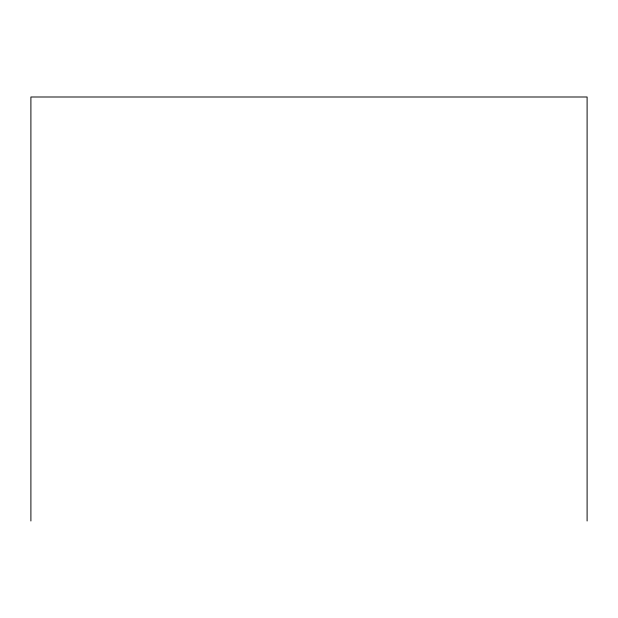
<?xml version="1.0" encoding="UTF-8"?>
<svg xmlns="http://www.w3.org/2000/svg" width="618" height="618" viewBox="0 0 618 618"><rect width="100%" height="100%" fill="white"/><g stroke="black" fill="none" stroke-linecap="round" stroke-linejoin="round"><path stroke-width="0.93" d="M587.1 521.005L587.1 96.995L30.9 96.995L30.9 521.005"/></g></svg>
